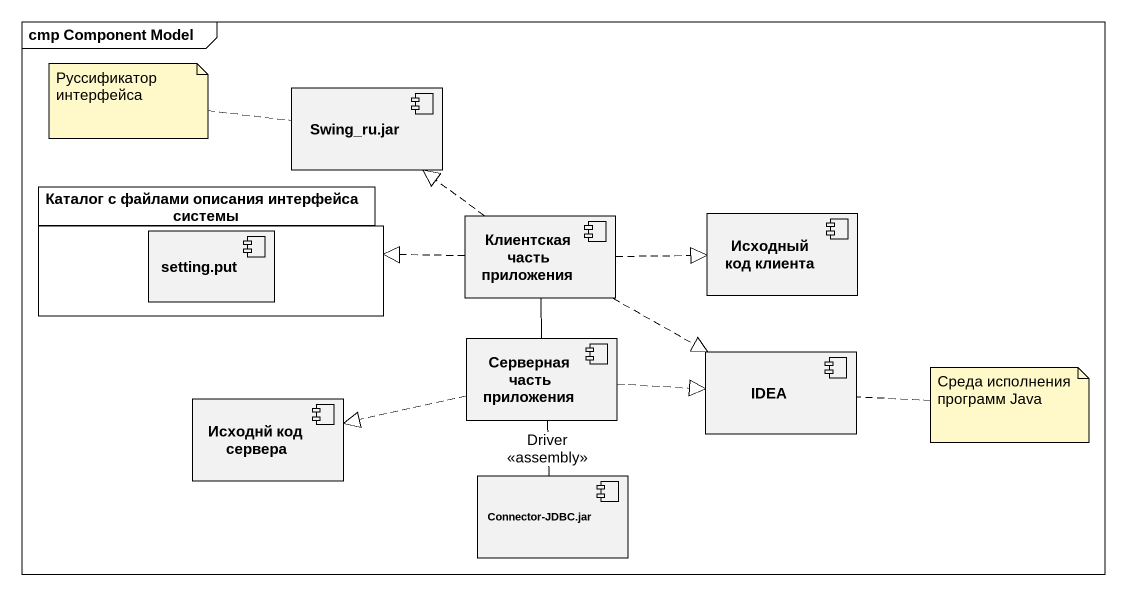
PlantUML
@startuml
mainframe cmp Component Model
component "Swing_ru.jar" as Swing_ru_jar
package "Каталог с файлами описания интерфейса системы" as Каталог_с_файлами_описания {
  component "setting.put" as setting_put
}
component "Клиентская часть приложения" as Клиентская_часть_приложения
component "Исходный код клиента" as Исходный_код_клиента
component "Серверная часть приложения" as Серверная_часть_приложения
component IDEA
component "Исходнй код сервера" as Исходнй_код_сервера
component "Connector-JDBC.jar" as Connector_JDBC_jar
Клиентская_часть_приложения .up.|> Swing_ru_jar
Клиентская_часть_приложения .left.|> Каталог_с_файлами_описания
Клиентская_часть_приложения .right.|> Исходный_код_клиента
Клиентская_часть_приложения -- Серверная_часть_приложения
Клиентская_часть_приложения .right.|> IDEA
Серверная_часть_приложения .right.|> IDEA
Серверная_часть_приложения .left.|> Исходнй_код_сервера
Серверная_часть_приложения -- Connector_JDBC_jar : Driver\n<<assembly>>
note left of Swing_ru_jar : Руссификатор интерфейса
note right of IDEA : Среда исполнения программ Java
@enduml
